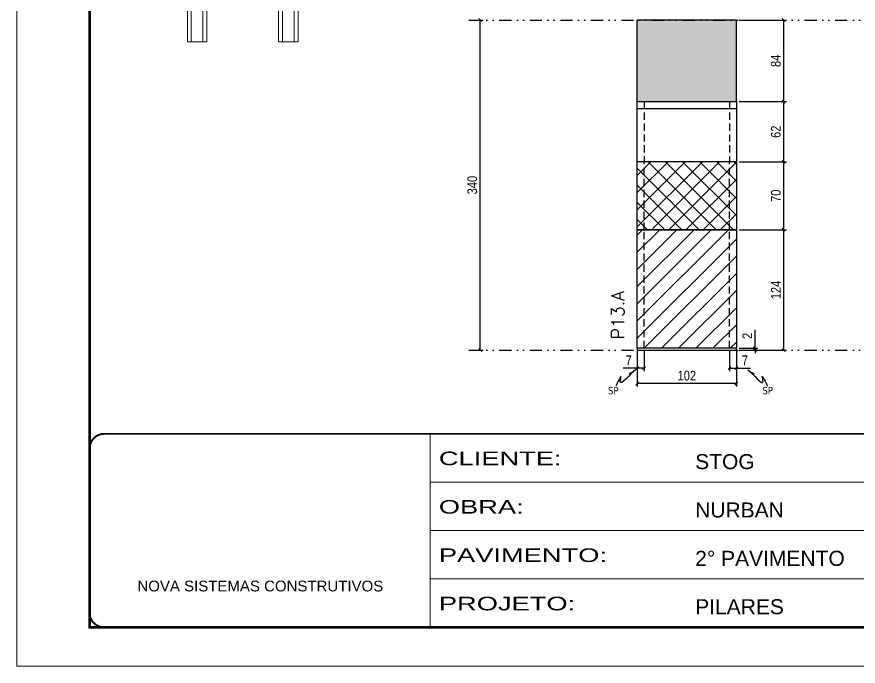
# Model space of a CAD drawing. Extents: x 2201 to 8455, y 252 to 7045.
# Drawn here: x 2201 to 3068, y 1400 to 2069 of the extents above; entities that cross this region are included whole.
import ezdxf

# ---------------------------------------------------------------- set-up
doc = ezdxf.new("R2010")
doc.units = 0
for name, pattern in [('CONTINUO', [0]), ('DASHED', [0.75, 0.5, -0.25]), ('DIVIDE2', [0.625, 0.25, -0.125, 0, -0.125, 0, -0.125]), ('HIDDEN', [0.375, 0.25, -0.125])]:
    doc.linetypes.add(name, pattern=pattern)
for name, color, linetype in [('COTA', 241, 'Continuous'), ('Nível', 160, 'Continuous'), ('Painéis', 200, 'Continuous'), ('SARR_2.2x7', 40, 'Continuous'), ('Sarrafo de Pressão', 42, 'HIDDEN'), ('texto', 7, 'Continuous')]:
    doc.layers.add(name, color=color, linetype=linetype)
for name, color, linetype, lineweight in [('Folhas', 255, 'Continuous', 9), ('Hachura', 251, 'Continuous', 9), ('Perfil Metálico', 224, 'Continuous', 18), ('SARRAFO DE PRESSAO', 251, 'DASHED', 9), ('Texto Seção', 7, 'Continuous', 15)]:
    doc.layers.add(name, color=color, linetype=linetype, lineweight=lineweight)
doc.styles.add('ARIAL', font='arial.ttf')
doc.styles.add('COTA TECNICA', font='techl___.ttf', dxfattribs={"height": 10})
doc.styles.add('COTA TECNICA-50', font='techl___.ttf', dxfattribs={"height": 10})
doc.styles.add('REGUA-120', font='ROMANS.shx', dxfattribs={"height": 15})
doc.styles.get("Standard").update_dxf_attribs({"font": 'arial.ttf'})
doc.styles.add('Tecnologia', font='')
doc.styles.get('Tecnologia').set_extended_font_data('Forgotten Futurist')
doc.dimstyles.new('COTA PAINEL-50', dxfattribs={"dimtxt": 10, "dimasz": 3, "dimexe": 3, "dimexo": 3, "dimgap": 3, "dimtad": 1, "dimdec": 1, "dimzin": 12, "dimdsep": 46, "dimtxsty": 'COTA TECNICA-50', "dimblk1": 'OBLIQUE', "dimblk2": 'OBLIQUE', "dimsah": 1, "dimcen": 0.9, "dimclrd": 4, "dimclre": 4, "dimclrt": 240, "dimadec": 1, "dimazin": 3, "dimtfac": 1, "dimtdec": 1, "dimtmove": 0, "dimatfit": 3, "dimfxl": 1, "dimtolj": 1, "dimtzin": 12, "dimarcsym": 0})
doc.dimstyles.new('PAINEL', dxfattribs={"dimtxt": 10, "dimasz": 3, "dimexe": 3, "dimexo": 3, "dimgap": 3, "dimtad": 1, "dimdec": 1, "dimzin": 12, "dimdsep": 46, "dimtxsty": 'COTA TECNICA', "dimblk1": 'OBLIQUE', "dimblk2": 'OBLIQUE', "dimsah": 1, "dimcen": 0.9, "dimclrd": 4, "dimclre": 4, "dimclrt": 240, "dimadec": 1, "dimazin": 3, "dimtfac": 1, "dimtdec": 1, "dimtmove": 0, "dimatfit": 3, "dimfxl": 1, "dimtolj": 1, "dimtzin": 12, "dimarcsym": 0})
doc.dimstyles.get("Standard").update_dxf_attribs({"dimtxt": 0.18, "dimasz": 0.18, "dimexe": 0.18, "dimexo": 0.0625, "dimgap": 0.09, "dimtad": 0, "dimtih": 1, "dimtoh": 1, "dimdec": 4, "dimzin": 0, "dimdsep": 46, "dimtxsty": 'Standard', "dimcen": 0.09, "dimadec": 0, "dimazin": 0, "dimtfac": 1, "dimtdec": 4, "dimtofl": 0, "dimtmove": 0, "dimatfit": 3, "dimfxl": 1, "dimtolj": 1, "dimtzin": 0, "dimarcsym": 0})

# ---------------------------------------------------------------- blocks, each defined once
blk = doc.blocks.new('9999999999')
at = {"color": 30, "linetype": 'CONTINUO'}
for p, q in [((98564.56, 34230.21), (98564.56, 34429.45)), ((98564.56, 34379.64), (99583.98, 34379.64)), ((98564.56, 34329.83), (99487.98, 34329.83)), ((98564.56, 34280.02), (99487.98, 34280.02))]:
    blk.add_line(p, q, dxfattribs=at)
at = {"color": 30, "linetype": 'CONTINUO', "const_width": 2}
blk.add_lwpolyline([(99583.98, 34230.21), (99583.98, 34414.45, 0.414214), (99568.98, 34429.45), (98228.98, 34429.45, 0.414214), (98213.98, 34414.45), (98213.98, 34245.21, 0.414214), (98228.98, 34230.21), (99583.98, 34230.21)], format="xyb", dxfattribs=at)
at = {"layer": 'Folhas'}
blk.add_lwpolyline([(98138.98, 34190.21), (99623.98, 34190.21), (99623.98, 35240.21), (98138.98, 35240.21)], close=True, dxfattribs=at)
at = {"layer": 'Folhas', "color": 30, "const_width": 3}
blk.add_lwpolyline([(98213.98, 34230.21), (99583.98, 34230.21), (99583.98, 35200.21), (98213.98, 35200.21)], close=True, dxfattribs=at)
at = {"color": 7, "linetype": 'Continuous', "ltscale": 5, "style": 'ARIAL'}
for s, height, p in [('STOG', 15.483, (98837.68, 34393.13)), ('NURBAN', 15.483, (98837.68, 34343.32)), ('2° PAVIMENTO', 15.4829, (98837.68, 34293.51)), ('NOVA SISTEMAS CONSTRUTIVOS', 11.0592, (98263.19, 34267.21)), ('PILARES', 15.483, (98837.68, 34243.7))]:
    blk.add_text(s, height=height, dxfattribs=at).set_placement(p)
at = {"layer": 'Folhas', "color": 7, "style": 'Tecnologia', "width": 1.5}
for s, p in [('CLIENTE:', (98573.65, 34397.17)), ('OBRA:', (98573.65, 34347.31)), ('PAVIMENTO:', (98573.65, 34297.5)), ('PROJETO:', (98573.65, 34247.69))]:
    blk.add_text(s, height=14, dxfattribs=at).set_placement(p)
blk = doc.blocks.new('_Oblique')
at = {"color": 0, "linetype": 'ByBlock', "lineweight": -2}
blk.add_line((-0.5, -0.5), (0.5, 0.5), dxfattribs=at)
blk = doc.blocks.new('*D630')
at = {"layer": 'COTA', "color": 4, "lineweight": -2, "transparency": 16777216}
for p, q in [((2669.84, 2065.78), (2681.7, 2065.78)), ((2678.7, 1725.78), (2678.7, 2065.78)), ((2669.84, 1725.78), (2681.7, 1725.78))]:
    blk.add_line(p, q, dxfattribs=at)
at = {"layer": 'Defpoints', "color": 0, "transparency": 16777216}
for p in [(2666.84, 2065.78), (2678.7, 2065.78), (2666.84, 1725.78)]:
    blk.add_point(p, dxfattribs=at)
at = {"layer": 'COTA', "color": 4, "lineweight": -2, "transparency": 16777216, "xscale": 3, "yscale": 3, "zscale": 3}
for p, rotation in [((2678.7, 2065.78), 90), ((2678.7, 1725.78), 270)]:
    blk.add_blockref('_Oblique', p, dxfattribs=dict(at, rotation=rotation))
at = {"layer": 'COTA', "color": 240, "transparency": 16777216, "insert": (2670.48, 1895.78), "char_height": 10, "attachment_point": 5, "rotation": 90, "style": 'COTA TECNICA-50'}
blk.add_mtext('\\A1;340', dxfattribs=at)
blk = doc.blocks.new('*D137')
at = {"layer": 'COTA', "color": 4, "lineweight": -2, "transparency": 16777216}
for p, q in [((2840.46, 1724.78), (2840.46, 1688.41)), ((2942.46, 1724.78), (2942.46, 1688.41)), ((2942.46, 1691.41), (2840.46, 1691.41))]:
    blk.add_line(p, q, dxfattribs=at)
at = {"layer": 'Defpoints', "color": 0, "transparency": 16777216}
for p in [(2840.46, 1727.78), (2942.46, 1727.78), (2840.46, 1691.41)]:
    blk.add_point(p, dxfattribs=at)
at = {"layer": 'COTA', "color": 4, "lineweight": -2, "transparency": 16777216, "xscale": 3, "yscale": 3, "zscale": 3, "rotation": 180}
blk.add_blockref('_Oblique', (2840.46, 1691.41), dxfattribs=at)
at = {"layer": 'COTA', "color": 4, "lineweight": -2, "transparency": 16777216, "xscale": 3, "yscale": 3, "zscale": 3}
blk.add_blockref('_Oblique', (2942.46, 1691.41), dxfattribs=at)
at = {"layer": 'COTA', "color": 240, "transparency": 16777216, "insert": (2891.46, 1699.52), "char_height": 10, "attachment_point": 5, "style": 'COTA TECNICA'}
blk.add_mtext('\\A1;102', dxfattribs=at)
blk = doc.blocks.new('*D138')
at = {"layer": 'COTA', "color": 4, "lineweight": -2, "transparency": 16777216}
for p, q in [((2935.46, 1724.78), (2935.46, 1704.26)), ((2942.46, 1722.78), (2942.46, 1704.26)), ((2935.46, 1707.26), (2942.46, 1707.26)), ((2942.46, 1707.26), (2957.19, 1707.26))]:
    blk.add_line(p, q, dxfattribs=at)
at = {"layer": 'Defpoints', "color": 0, "transparency": 16777216}
for p in [(2935.46, 1727.78), (2942.46, 1725.78), (2942.46, 1707.26)]:
    blk.add_point(p, dxfattribs=at)
at = {"layer": 'COTA', "color": 4, "lineweight": -2, "transparency": 16777216, "xscale": 3, "yscale": 3, "zscale": 3, "rotation": 180}
blk.add_blockref('_Oblique', (2935.46, 1707.26), dxfattribs=at)
at = {"layer": 'COTA', "color": 4, "lineweight": -2, "transparency": 16777216, "xscale": 3, "yscale": 3, "zscale": 3}
blk.add_blockref('_Oblique', (2942.46, 1707.26), dxfattribs=at)
at = {"layer": 'COTA', "color": 240, "transparency": 16777216, "insert": (2951.33, 1715.34), "char_height": 10, "attachment_point": 5, "style": 'COTA TECNICA-50'}
blk.add_mtext('\\A1;7', dxfattribs=at)
blk = doc.blocks.new('*D139')
at = {"layer": 'COTA', "color": 4, "lineweight": -2, "transparency": 16777216}
for p, q in [((2847.46, 1724.78), (2847.46, 1704.26)), ((2840.46, 1722.78), (2840.46, 1704.26)), ((2840.46, 1707.26), (2825.73, 1707.26)), ((2847.46, 1707.26), (2840.46, 1707.26))]:
    blk.add_line(p, q, dxfattribs=at)
at = {"layer": 'Defpoints', "color": 0, "transparency": 16777216}
for p in [(2840.46, 1725.78), (2847.46, 1727.78), (2840.46, 1707.26)]:
    blk.add_point(p, dxfattribs=at)
at = {"layer": 'COTA', "color": 4, "lineweight": -2, "transparency": 16777216, "xscale": 3, "yscale": 3, "zscale": 3, "rotation": 180}
blk.add_blockref('_Oblique', (2840.46, 1707.26), dxfattribs=at)
at = {"layer": 'COTA', "color": 4, "lineweight": -2, "transparency": 16777216, "xscale": 3, "yscale": 3, "zscale": 3}
blk.add_blockref('_Oblique', (2847.46, 1707.26), dxfattribs=at)
at = {"layer": 'COTA', "color": 240, "transparency": 16777216, "insert": (2831.6, 1715.34), "char_height": 10, "attachment_point": 5, "style": 'COTA TECNICA-50'}
blk.add_mtext('\\A1;7', dxfattribs=at)
blk = doc.blocks.new('*D140')
at = {"layer": 'COTA', "color": 4, "linetype": 'ByBlock', "lineweight": -2, "transparency": 16777216}
for p, q in [((2945.46, 1849.78), (2994.28, 1849.78)), ((2991.28, 1725.78), (2991.28, 1849.78)), ((2945.46, 1725.78), (2994.28, 1725.78))]:
    blk.add_line(p, q, dxfattribs=at)
at = {"layer": 'Defpoints', "color": 0, "linetype": 'ByBlock', "transparency": 16777216}
for p in [(2942.46, 1849.78), (2991.28, 1849.78), (2942.46, 1725.78)]:
    blk.add_point(p, dxfattribs=at)
at = {"layer": 'COTA', "color": 4, "linetype": 'ByBlock', "lineweight": -2, "transparency": 16777216, "xscale": 3, "yscale": 3, "zscale": 3}
for p, rotation in [((2991.28, 1849.78), 90), ((2991.28, 1725.78), 270)]:
    blk.add_blockref('_Oblique', p, dxfattribs=dict(at, rotation=rotation))
at = {"layer": 'COTA', "color": 240, "linetype": 'ByBlock', "transparency": 16777216, "insert": (2983.2, 1787.78), "char_height": 10, "attachment_point": 5, "rotation": 90, "style": 'COTA TECNICA'}
blk.add_mtext('\\A1;124', dxfattribs=at)
blk = doc.blocks.new('*D141')
at = {"layer": 'COTA', "color": 4, "lineweight": -2, "transparency": 16777216}
for p, q in [((2961.72, 1727.78), (2961.72, 1746.58)), ((2945.46, 1727.78), (2964.72, 1727.78)), ((2945.46, 1725.78), (2964.72, 1725.78)), ((2961.72, 1725.78), (2961.72, 1727.78)), ((2961.72, 1725.78), (2961.72, 1722.78))]:
    blk.add_line(p, q, dxfattribs=at)
at = {"layer": 'Defpoints', "color": 0, "transparency": 16777216}
for p in [(2942.46, 1727.78), (2942.46, 1725.78), (2961.72, 1725.78)]:
    blk.add_point(p, dxfattribs=at)
at = {"layer": 'COTA', "color": 4, "lineweight": -2, "transparency": 16777216, "xscale": 3, "yscale": 3, "zscale": 3}
for p, rotation in [((2961.72, 1727.78), 270), ((2961.72, 1725.78), 90)]:
    blk.add_blockref('_Oblique', p, dxfattribs=dict(at, rotation=rotation))
at = {"layer": 'COTA', "color": 240, "transparency": 16777216, "insert": (2953.72, 1740.52), "char_height": 10, "attachment_point": 5, "rotation": 90, "style": 'COTA TECNICA-50'}
blk.add_mtext('\\A1;2', dxfattribs=at)
blk = doc.blocks.new('*D142')
at = {"layer": 'COTA', "color": 4, "linetype": 'ByBlock', "lineweight": -2, "transparency": 16777216}
for p, q in [((2945.46, 1849.78), (2994.28, 1849.78)), ((2991.28, 1725.78), (2991.28, 1849.78)), ((2945.46, 1725.78), (2994.28, 1725.78))]:
    blk.add_line(p, q, dxfattribs=at)
at = {"layer": 'Defpoints', "color": 0, "linetype": 'ByBlock', "transparency": 16777216}
for p in [(2942.46, 1849.78), (2991.28, 1849.78), (2942.46, 1725.78)]:
    blk.add_point(p, dxfattribs=at)
at = {"layer": 'COTA', "color": 4, "linetype": 'ByBlock', "lineweight": -2, "transparency": 16777216, "xscale": 3, "yscale": 3, "zscale": 3}
for p, rotation in [((2991.28, 1849.78), 90), ((2991.28, 1725.78), 270)]:
    blk.add_blockref('_Oblique', p, dxfattribs=dict(at, rotation=rotation))
at = {"layer": 'COTA', "color": 240, "linetype": 'ByBlock', "transparency": 16777216, "insert": (2983.2, 1787.78), "char_height": 10, "attachment_point": 5, "rotation": 90, "style": 'COTA TECNICA'}
blk.add_mtext('\\A1;124', dxfattribs=at)
blk = doc.blocks.new('*D631')
at = {"layer": 'COTA', "color": 4, "lineweight": -2, "transparency": 16777216}
for p, q in [((2945.46, 1919.78), (2994.28, 1919.78)), ((2991.28, 1849.78), (2991.28, 1919.78)), ((2945.46, 1849.78), (2994.28, 1849.78))]:
    blk.add_line(p, q, dxfattribs=at)
at = {"layer": 'Defpoints', "color": 0, "transparency": 16777216}
for p in [(2942.46, 1919.78), (2991.28, 1919.78), (2942.46, 1849.78)]:
    blk.add_point(p, dxfattribs=at)
at = {"layer": 'COTA', "color": 4, "lineweight": -2, "transparency": 16777216, "xscale": 3, "yscale": 3, "zscale": 3}
for p, rotation in [((2991.28, 1919.78), 90), ((2991.28, 1849.78), 270)]:
    blk.add_blockref('_Oblique', p, dxfattribs=dict(at, rotation=rotation))
at = {"layer": 'COTA', "color": 240, "transparency": 16777216, "insert": (2983.18, 1884.78), "char_height": 10, "attachment_point": 5, "rotation": 90, "style": 'COTA TECNICA'}
blk.add_mtext('\\A1;70', dxfattribs=at)
blk = doc.blocks.new('*D143')
at = {"layer": 'COTA', "color": 4, "lineweight": -2, "transparency": 16777216}
for p, q in [((2945.46, 1981.78), (2994.28, 1981.78)), ((2991.28, 1919.78), (2991.28, 1981.78)), ((2945.46, 1919.78), (2994.28, 1919.78))]:
    blk.add_line(p, q, dxfattribs=at)
at = {"layer": 'Defpoints', "color": 0, "transparency": 16777216}
for p in [(2942.46, 1981.78), (2991.28, 1981.78), (2942.46, 1919.78)]:
    blk.add_point(p, dxfattribs=at)
at = {"layer": 'COTA', "color": 4, "lineweight": -2, "transparency": 16777216, "xscale": 3, "yscale": 3, "zscale": 3}
for p, rotation in [((2991.28, 1981.78), 90), ((2991.28, 1919.78), 270)]:
    blk.add_blockref('_Oblique', p, dxfattribs=dict(at, rotation=rotation))
at = {"layer": 'COTA', "color": 240, "transparency": 16777216, "insert": (2983.18, 1950.78), "char_height": 10, "attachment_point": 5, "rotation": 90, "style": 'COTA TECNICA'}
blk.add_mtext('\\A1;62', dxfattribs=at)
blk = doc.blocks.new('*D144')
at = {"layer": 'COTA', "color": 4, "lineweight": -2, "transparency": 16777216}
for p, q in [((2945.46, 2065.78), (2994.28, 2065.78)), ((2991.28, 1981.78), (2991.28, 2065.78)), ((2945.46, 1981.78), (2994.28, 1981.78))]:
    blk.add_line(p, q, dxfattribs=at)
at = {"layer": 'Defpoints', "color": 0, "transparency": 16777216}
for p in [(2942.46, 2065.78), (2991.28, 2065.78), (2942.46, 1981.78)]:
    blk.add_point(p, dxfattribs=at)
at = {"layer": 'COTA', "color": 4, "lineweight": -2, "transparency": 16777216, "xscale": 3, "yscale": 3, "zscale": 3}
for p, rotation in [((2991.28, 2065.78), 90), ((2991.28, 1981.78), 270)]:
    blk.add_blockref('_Oblique', p, dxfattribs=dict(at, rotation=rotation))
at = {"layer": 'COTA', "color": 240, "transparency": 16777216, "insert": (2983.18, 2023.78), "char_height": 10, "attachment_point": 5, "rotation": 90, "style": 'COTA TECNICA'}
blk.add_mtext('\\A1;84', dxfattribs=at)

msp = doc.modelspace()

# ---------------------------------------------------------------- hatches: boundary and pattern name
at = {"layer": 'COTA', "linetype": 'ByBlock'}
h = msp.add_hatch(dxfattribs=at)
h.set_pattern_fill('AR-CONC', color=256, scale=0.03)
h.set_pattern_definition([(50, (-167578.1493, -106622.4385), (5.46554007, -0.47817257), [0.5715, -6.2865]), (355, (-167578.149, -106622.4385), (-1.05730264, 5.73170536), [0.4572, -5.02921753]), (100.4514447, (-167577.694, -106622.4784), (4.40823741, 5.25353256), [0.48570026, -5.34270734]), (46.1842, (-167578.149, -106620.9145), (8.13237123, -1.26126984), [0.85725, -9.42975]), (96.6355576, (-167577.4716, -106621.02), (7.12212402, 7.42278374), [0.7285507, -8.01406824]), (351.184151, (-167578.149, -106620.9145), (7.12212402, 7.42278374), [0.685799, -7.54379196]), (21, (-167577.3873, -106621.2955), (4.54843174, -3.06795595), [0.5715, -6.2865]), (326, (-167577.387, -106621.2955), (1.85406085, 5.52563898), [0.4572, -5.0292]), (71.451445, (-167577.008, -106621.551), (6.40249258, 2.45768307), [0.48570026, -5.34269813]), (37.5, (-167578.1493, -106622.4385), (0.092658098, 2.536651166), [0, -4.96824, 0, -5.1054, 0, -5.04825]), (7.5, (-167578.1493, -106622.4385), (2.004589875, 3.005417245), [0, -2.91084, 0, -4.85394, 0, -1.92405]), (327.5, (-167579.8485, -106622.4385), (4.067717855, -0.17186232), [0, -1.905, 0, -5.9436, 0, -7.8867]), (317.5, (-167580.6105, -106622.4385), (4.44387544, 0.76279473), [0, -2.4765, 0, -3.94716, 0, -5.6007])])
h.paths.add_polyline_path([(2942.46, 2065.78), (2840.46, 2065.78), (2840.46, 1981.78), (2942.46, 1981.78)])
at = {"layer": 'Hachura', "linetype": 'ByBlock'}
h = msp.add_hatch(dxfattribs=at)
h.set_pattern_fill('ANSI37', color=256, scale=100)
h.set_pattern_definition([(45, (-114305.664, -33145.242), (-8.8388348, 8.8388348), []), (135, (-114305.664, -33145.242), (-8.8388348, -8.8388348), [])])
h.paths.add_polyline_path([(2942.46, 1849.79), (2942.46, 1919.78), (2840.46, 1919.78), (2840.46, 1849.78), (2912.56, 1849.78)])
h = msp.add_hatch(dxfattribs=at)
h.set_pattern_fill('ANSI31', color=256, scale=100)
h.set_pattern_definition([(45, (-114309.664, -33387.5), (-8.8388348, 8.8388348), [])])
h.paths.add_polyline_path([(2942.46, 1727.78), (2942.46, 1849.78), (2840.46, 1849.78), (2840.46, 1727.78)])

# ---------------------------------------------------------------- linework, layer by layer
at = {"layer": 'COTA', "linetype": 'ByBlock'}
for p, q in [((2942.46, 2065.78), (2840.46, 2065.78)), ((2840.46, 1981.78), (2840.46, 2065.78)), ((2942.46, 1981.78), (2942.46, 2065.78))]:
    msp.add_line(p, q, dxfattribs=at)
at = {"layer": 'Nível', "color": 4, "linetype": 'DIVIDE2', "ltscale": 50}
for p, q in [((2666.84, 2065.78), (3646.37, 2065.78)), ((2666.84, 1725.78), (3646.37, 1725.78))]:
    msp.add_line(p, q, dxfattribs=at)
at = {"layer": 'Painéis'}
for p, q in [((2840.46, 1919.78), (2840.46, 1981.78)), ((2840.46, 1981.78), (2942.46, 1981.78)), ((2942.46, 1981.78), (2942.46, 1919.78)), ((2840.46, 1849.78), (2840.46, 1919.78)), ((2942.46, 1919.78), (2840.46, 1919.78)), ((2942.46, 1919.78), (2840.46, 1919.78)), ((2942.46, 1919.78), (2942.46, 1849.78)), ((2840.46, 1849.78), (2942.46, 1849.78)), ((2840.46, 1727.78), (2840.46, 1849.78)), ((2942.46, 1849.78), (2840.46, 1849.78)), ((2942.46, 1849.78), (2942.46, 1727.78)), ((2942.46, 1727.78), (2840.46, 1727.78))]:
    msp.add_line(p, q, dxfattribs=at)
msp.add_lwpolyline([(2840.46, 1725.78), (2942.46, 1725.78), (2942.46, 1727.78), (2840.46, 1727.78)], close=True, dxfattribs=at)
at = {"layer": 'Perfil Metálico'}
for points in [[(2377.02, 2043.36), (2397.02, 2043.36), (2397.02, 2319.36), (2377.02, 2319.36)], [(2393.02, 2319.36), (2381.02, 2319.36), (2381.02, 2043.36), (2393.02, 2043.36)], [(2491.02, 2043.36), (2471.02, 2043.36), (2471.02, 2319.36), (2491.02, 2319.36)], [(2475.02, 2319.36), (2487.02, 2319.36), (2487.02, 2043.36), (2475.02, 2043.36)]]:
    msp.add_lwpolyline(points, close=True, dxfattribs=at)
at = {"layer": 'SARR_2.2x7'}
msp.add_line((2840.46, 1974.78), (2942.46, 1974.78), dxfattribs=at)
at = {"layer": 'Sarrafo de Pressão', "ltscale": 30}
for p, q in [((2847.46, 1981.78), (2847.46, 1919.78)), ((2935.46, 1981.78), (2935.46, 1919.78)), ((2847.46, 1849.78), (2847.46, 1919.78)), ((2935.46, 1849.78), (2935.46, 1919.78)), ((2847.46, 1727.78), (2847.46, 1849.78)), ((2935.46, 1727.78), (2935.46, 1849.78))]:
    msp.add_line(p, q, dxfattribs=at)

# ---------------------------------------------------------------- block references
at = {"layer": 'SARRAFO DE PRESSAO', "color": 6, "linetype": 'ByBlock'}
msp.add_blockref('9999999999', (-95937.61, -32789.84), dxfattribs=at)

# ---------------------------------------------------------------- texts
at = {"layer": 'texto', "color": 0, "char_height": 7.5, "attachment_point": 5}
for insert in [(2815.69, 1684.1), (2974.71, 1684.1)]:
    msp.add_mtext('{\\fTahoma|b0|i0|c0|p34;\\C4;SP}', dxfattribs=dict(at, insert=insert))
at = {"layer": 'Texto Seção', "insert": (2826.99, 1737.03), "char_height": 13, "width": 285.3299, "attachment_point": 7, "rotation": 90, "style": 'REGUA-120'}
msp.add_mtext('P13.A', dxfattribs=at)

# ---------------------------------------------------------------- dimensions: what is measured, and where the dimension line sits
at = {"layer": 'COTA'}
for base, p1, p2, angle, dimstyle, picture, middle in [((2678.7, 2065.78), (2666.84, 1725.78), (2666.84, 2065.78), 90, 'COTA PAINEL-50', '*D630', (2670.48, 1895.78)), ((2991.28, 1919.78), (2942.46, 1849.78), (2942.46, 1919.78), 90, 'PAINEL', '*D631', (2983.18, 1884.78)), ((2840.46, 1707.26), (2847.46, 1727.78), (2840.46, 1725.78), 180, 'COTA PAINEL-50', '*D139', (2831.6, 1715.34))]:
    dim = msp.add_linear_dim(base=base, p1=p1, p2=p2, angle=angle, dimstyle=dimstyle, dxfattribs=at)
    dim.commit()
    dim.dimension.update_dxf_attribs({"geometry": picture, "text_midpoint": middle})
for base, p1, p2, dimstyle, picture, middle in [((2991.28, 2065.78), (2942.46, 1981.78), (2942.46, 2065.78), 'PAINEL', '*D144', (2991.28, 2023.78)), ((2961.72, 1725.78), (2942.46, 1727.78), (2942.46, 1725.78), 'COTA PAINEL-50', '*D141', (2961.72, 1740.52))]:
    dim = msp.add_linear_dim(base=base, p1=p1, p2=p2, angle=90, dimstyle=dimstyle, dxfattribs=at)
    dim.commit()
    dim.dimension.update_dxf_attribs({"geometry": picture, "text_midpoint": middle, "dimtype": 160})
for base, p1, p2, angle, override, picture, middle in [((2991.28, 1981.78), (2942.46, 1919.78), (2942.46, 1981.78), 90, {"dimtmove": 1}, '*D143', (2983.18, 1950.78)), ((2840.46, 1691.41), (2942.46, 1727.78), (2840.46, 1727.78), 180, {"dimarcsym": 2}, '*D137', (2891.46, 1699.52))]:
    dim = msp.add_linear_dim(base=base, p1=p1, p2=p2, angle=angle, dimstyle='PAINEL', override=override, dxfattribs=at)
    dim.commit()
    dim.dimension.update_dxf_attribs({"geometry": picture, "text_midpoint": middle})
at = {"layer": 'COTA', "linetype": 'ByBlock'}
for picture in ['*D140', '*D142']:
    dim = msp.add_aligned_dim(p1=(2942.46, 1725.78), p2=(2942.46, 1849.78), distance=-48.81, dimstyle='PAINEL', dxfattribs=at)
    dim.commit()
    dim.dimension.update_dxf_attribs({"geometry": picture, "text_midpoint": (2983.2, 1787.78)})
at = {"layer": 'COTA'}
dim = msp.add_linear_dim(base=(2942.46, 1707.26), p1=(2935.46, 1727.78), p2=(2942.46, 1725.78), dimstyle='COTA PAINEL-50', dxfattribs=at)
dim.commit()
dim.dimension.update_dxf_attribs({"geometry": '*D138', "text_midpoint": (2951.33, 1715.34)})

# ---------------------------------------------------------------- leaders
at = {"layer": 'COTA', "path_type": 1}
for points in [[(2838.63, 1705.59), (2822.85, 1693.76), (2823.77, 1698.57), (2818.22, 1688.79)], [(2954.29, 1705.59), (2970.08, 1693.76), (2969.15, 1698.57), (2974.71, 1688.79)]]:
    msp.add_leader(points, dimstyle='Standard', override={"dimasz": 8}, dxfattribs=at)

doc.saveas('drawing.dxf')
